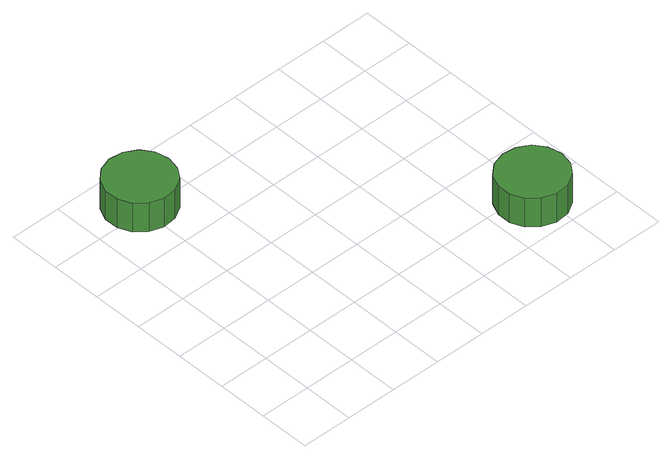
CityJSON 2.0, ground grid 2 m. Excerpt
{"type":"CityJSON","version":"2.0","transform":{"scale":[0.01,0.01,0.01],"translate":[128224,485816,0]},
"CityObjects":{
"tree1":{"type":"SolitaryVegetationObject","attributes":{"function":"something"},"geometry":[{"type":"MultiSurface","lod":"1","boundaries":[[[0,1,2,3,4,5,6,7,8,9,10,11,12,13,14]],[[15,16,17,18,19,20,21,22,23,24,25,26,27,28,29]],[[0,29,28,1]],[[1,28,27,2]],[[2,27,26,3]],[[3,26,25,4]],[[4,25,24,5]],[[5,24,23,6]],[[6,23,22,7]],[[7,22,21,8]],[[8,21,20,9]],[[9,20,19,10]],[[10,19,18,11]],[[11,18,17,12]],[[12,17,16,13]],[[13,16,15,14]],[[14,15,29,0]]]}]},
"tree2":{"type":"SolitaryVegetationObject","attributes":{"function":"something"},"geometry":[{"type":"MultiSurface","lod":"1","boundaries":[[[30,31,32,33,34,35,36,37,38,39,40,41,42,43,44]],[[45,46,47,48,49,50,51,52,53,54,55,56,57,58,59]],[[30,59,58,31]],[[31,58,57,32]],[[32,57,56,33]],[[33,56,55,34]],[[34,55,54,35]],[[35,54,53,36]],[[36,53,52,37]],[[37,52,51,38]],[[38,51,50,39]],[[39,50,49,40]],[[40,49,48,41]],[[41,48,47,42]],[[42,47,46,43]],[[43,46,45,44]],[[44,45,59,30]]]}]}
},
"vertices":[
[325,1012,172],[314,1066,172],[282,1111,172],[234,1138,172],[179,1144,172],[127,1127,172],[86,1090,172],[64,1040,172],[64,985,172],[86,934,172],[127,898,172],[179,881,172],[234,886,172],[282,914,172],[314,958,172],[314,958,45],[282,914,45],[234,886,45],[179,881,45],[127,898,45],[86,934,45],[64,985,45],[64,1040,45],[86,1090,45],[127,1127,45],[179,1144,45],[234,1138,45],[282,1111,45],[314,1066,45],[325,1012,45],
[1302,161,149],[1290,215,149],[1258,260,149],[1210,287,149],[1156,293,149],[1103,276,149],[1062,239,149],[1040,189,149],[1040,134,149],[1062,84,149],[1103,47,149],[1156,30,149],[1210,35,149],[1258,63,149],[1290,107,149],[1290,107,22],[1258,63,22],[1210,35,22],[1156,30,22],[1103,47,22],[1062,84,22],[1040,134,22],[1040,189,22],[1062,239,22],[1103,276,22],[1156,293,22],[1210,287,22],[1258,260,22],[1290,215,22],[1302,161,22]
]}
